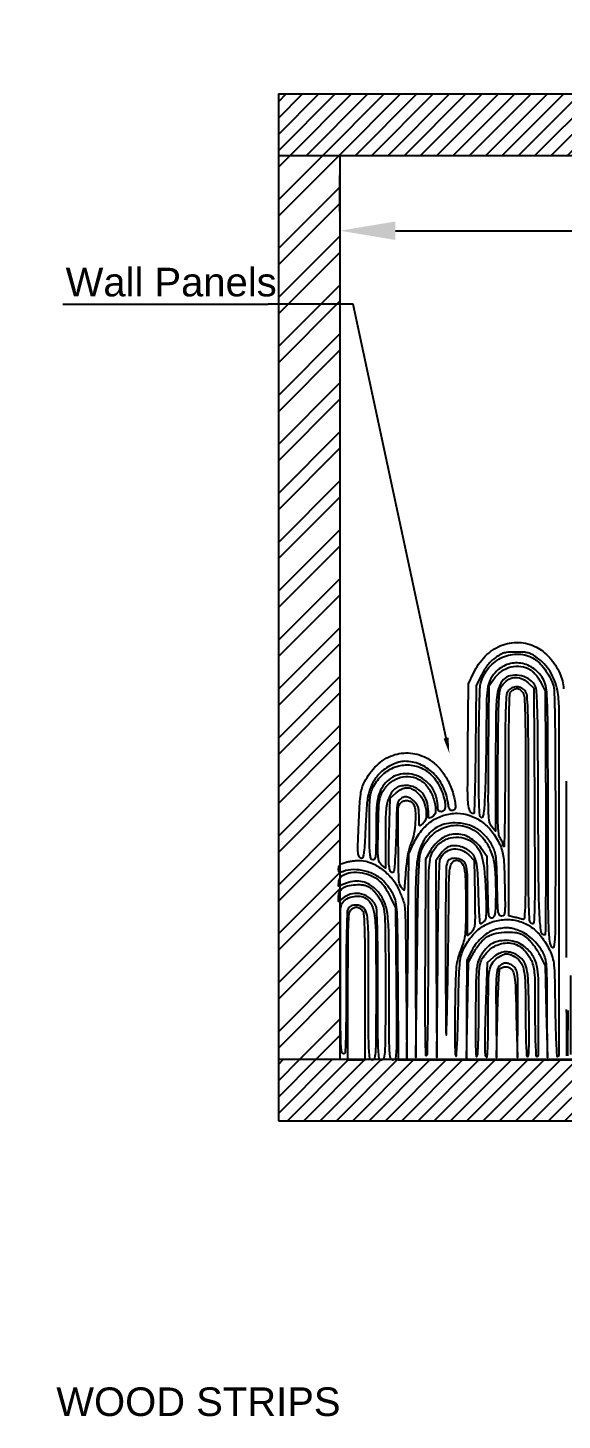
# Model space of a CAD drawing. Header units: inches. Extents: x -279 to 561, y -345 to 342.
# Drawn here: x -192.233 to -190.498, y -304.146 to -299.621 of the extents above; entities that cross this region are included whole.
import ezdxf

# ---------------------------------------------------------------- set-up
doc = ezdxf.new("R2010")
doc.units = ezdxf.units.IN
doc.header["$LTSCALE"] = 0.5
doc.header["$MEASUREMENT"] = 0
for name, color, linetype in [('0_Hatch_Pattern', 7, 'Continuous'), ('model', 250, 'Continuous'), ('S-DIM', 7, 'Continuous'), ('TEXT', 3, 'Continuous')]:
    doc.layers.add(name, color=color, linetype=linetype)
doc.styles.get("Standard").update_dxf_attribs({"font": 'arial.ttf'})
doc.dimstyles.get("Standard").update_dxf_attribs({"dimtxt": 0.18, "dimasz": 0.18, "dimexe": 0.18, "dimexo": 0.0625, "dimgap": 0.09, "dimtad": 0, "dimtih": 1, "dimtoh": 1, "dimzin": 0, "dimdsep": 46, "dimtxsty": 'Standard', "dimcen": 0.09, "dimadec": 0, "dimazin": 0, "dimtfac": 1, "dimtofl": 0, "dimtmove": 0, "dimatfit": 3, "dimfxl": 1, "dimtolj": 1, "dimtzin": 0, "dimarcsym": 0})

# ---------------------------------------------------------------- blocks, each defined once
blk = doc.blocks.new('*D1019')
at = {"layer": 'Defpoints', "color": 0, "ltscale": 0.5, "transparency": 16777216}
for p in [(-191.2198, -300.28), (-191.2198, -300.28), (-187.8698, -300.28)]:
    blk.add_point(p, dxfattribs=at)
at = {"layer": 'model', "color": 0, "lineweight": -2, "ltscale": 0.5, "transparency": 16777216}
for p, q in [((-191.2198, -300.2175), (-191.2198, -300.1)), ((-187.8698, -300.2175), (-187.8698, -300.1)), ((-191.0398, -300.28), (-189.8692, -300.28)), ((-188.0498, -300.28), (-189.2204, -300.28))]:
    blk.add_line(p, q, dxfattribs=at)
at = {"layer": 'model', "color": 0, "ltscale": 0.5, "transparency": 16777216}
for points in [[(-191.0398, -300.25), (-191.0398, -300.31), (-191.2198, -300.28)], [(-188.0498, -300.25), (-188.0498, -300.31), (-187.8698, -300.28)]]:
    blk.add_solid(points, dxfattribs=at)
at = {"layer": 'model', "color": 0, "ltscale": 0.5, "transparency": 16777216, "insert": (-189.5448, -300.28), "char_height": 0.18, "attachment_point": 5}
blk.add_mtext('\\A1;3.35', dxfattribs=at)
blk = doc.blocks.new('*D1071')
at = {"color": 0, "linetype": 'ByBlock', "lineweight": -2, "transparency": 16777216}
for p, q in [((558.6522, 342.2788), (558.6522, 342.4729)), ((560.6522, 342.2788), (560.6522, 342.4729)), ((558.8322, 342.2929), (559.1722, 342.2929)), ((560.4722, 342.2929), (560.1322, 342.2929))]:
    blk.add_line(p, q, dxfattribs=at)
at = {"color": 0, "linetype": 'ByBlock', "transparency": 16777216}
for points in [[(558.8322, 342.3229), (558.8322, 342.2629), (558.6522, 342.2929)], [(560.4722, 342.3229), (560.4722, 342.2629), (560.6522, 342.2929)]]:
    blk.add_solid(points, dxfattribs=at)
at = {"layer": 'Defpoints', "color": 0, "linetype": 'ByBlock', "transparency": 16777216}
for p in [(560.6522, 342.2929), (558.6522, 342.2163), (560.6522, 342.2163)]:
    blk.add_point(p, dxfattribs=at)
at = {"layer": 'Defpoints', "color": 0, "ltscale": 0.5, "transparency": 16777216}
for p in [(-209.5, -305.36), (-209.5, -305.81), (-209.5, -305.81)]:
    blk.add_point(p, dxfattribs=at)
at = {"layer": 'S-DIM', "color": 0, "lineweight": -2, "ltscale": 0.5, "transparency": 16777216}
for p, q in [((-209.5, -305.18), (-209.5, -305)), ((-209.5625, -305.36), (-209.68, -305.36)), ((-209.5625, -305.81), (-209.68, -305.81)), ((-209.5, -305.99), (-209.5, -306.17))]:
    blk.add_line(p, q, dxfattribs=at)
at = {"layer": 'S-DIM', "color": 0, "ltscale": 0.5, "transparency": 16777216}
for points in [[(-209.53, -305.18), (-209.47, -305.18), (-209.5, -305.36)], [(-209.53, -305.99), (-209.47, -305.99), (-209.5, -305.81)]]:
    blk.add_solid(points, dxfattribs=at)
at = {"color": 0, "linetype": 'ByBlock', "transparency": 16777216, "insert": (559.6522, 342.2929), "char_height": 0.18, "attachment_point": 5}
blk.add_mtext('\\A1;2.0000', dxfattribs=at)
at = {"layer": 'S-DIM', "color": 0, "ltscale": 0.5, "transparency": 16777216, "insert": (-209.5, -305.585), "char_height": 0.18, "attachment_point": 5}
blk.add_mtext('\\A1;0.45', dxfattribs=at)

msp = doc.modelspace()

# ---------------------------------------------------------------- hatches: boundary and pattern name
at = {"layer": '0_Hatch_Pattern', "ltscale": 0.5, "transparency": 33554572}
h = msp.add_hatch(dxfattribs=at)
h.set_pattern_fill('ANSI31', color=256, scale=0.3)
h.set_pattern_definition([(45, (114.84622, -25.414694), (-0.0265165043, 0.0265165043), [])])
h.paths.add_polyline_path([(-187.6698, -300.0352), (-187.6698, -299.8352), (-191.4198, -299.8352), (-191.4198, -300.0352)])
h.paths.add_polyline_path([(-191.4198, -302.9728), (-191.4198, -303.1728), (-187.6698, -303.1728), (-187.6698, -302.9728)])
h = msp.add_hatch(dxfattribs=at)
h.set_pattern_fill('ANSI32', color=256, scale=0.3)
h.set_pattern_definition([(45, (114.84622, -25.41469), (-0.079549513, 0.079549513), []), (45, (114.89925, -25.41469), (-0.079549513, 0.079549513), [])])
h.paths.add_polyline_path([(-191.4198, -302.9728), (-191.2198, -302.9728), (-191.2198, -300.0352), (-191.4198, -300.0352)])
h.paths.add_polyline_path([(-187.8698, -302.9728), (-187.6698, -302.9728), (-187.6698, -300.0352), (-187.8698, -300.0352)])

# ---------------------------------------------------------------- linework, layer by layer
at = {"ltscale": 0.5}
for p, q in [((-191.4198, -299.8352), (-187.6698, -299.8352)), ((-191.4198, -299.8352), (-191.4198, -303.1728)), ((-191.4198, -300.0352), (-187.6698, -300.0352)), ((-191.2198, -300.0352), (-191.2198, -302.9728)), ((-191.4198, -302.9728), (-187.6698, -302.9728)), ((-191.4198, -303.1728), (-187.6698, -303.1728))]:
    msp.add_line(p, q, dxfattribs=at)
for points in [[(-190.0645, -302.9757), (-190.5468, -302.9757), (-191.0292, -302.9757), (-191.031, -302.7192, 0.000804), (-191.0324, -302.5549, 0.010637), (-191.0344, -302.4943, 0.029676), (-191.0381, -302.4609, 0.08045), (-191.0459, -302.4384, 0.017464), (-191.052, -302.4279, 0.01176), (-191.0597, -302.4163, 0.011854), (-191.0677, -302.4054, 0.02293), (-191.0747, -302.3971, 0.080681), (-191.1025, -302.3755, 0.061549), (-191.1383, -302.3613, 0.062605), (-191.1759, -302.3564, 0.092125), (-191.2085, -302.3624, -0.020451), (-191.2176, -302.3654, -0.202556), (-191.2216, -302.3649, -0.239082), (-191.2236, -302.3619, -0.028561), (-191.2241, -302.3535, -0.075327), (-191.2229, -302.3457, -0.137718), (-191.2194, -302.3403, -0.092755), (-191.2125, -302.3362, -0.022413), (-191.1999, -302.3322, -0.022867), (-191.189, -302.3298, -0.014574), (-191.1761, -302.3279, -0.014641), (-191.1634, -302.3269, -0.026243), (-191.1529, -302.3268, -0.093297), (-191.1168, -302.3355, -0.060144), (-191.0798, -302.3578, -0.058426), (-191.0481, -302.3891, -0.073614), (-191.0273, -302.4248, 0.000006), (-191.0239, -302.4332, 0.000005), (-191.0203, -302.4422, 0.000005), (-191.017, -302.4506, 0.000013), (-191.0146, -302.4566, -0.06469), (-191.01, -302.4742, -0.021855), (-191.008, -302.5007, -0.006196), (-191.0068, -302.5515, -0.000277), (-191.0051, -302.7268), (-191.0028, -302.9726), (-190.9996, -302.6387), (-190.9964, -302.3048), (-190.9807, -302.2714, -0.058564), (-190.9549, -302.2298, -0.073608), (-190.9218, -302.1989, -0.077356), (-190.8826, -302.1799, -0.073999), (-190.8388, -302.1734, -0.085109), (-190.798, -302.1804, -0.073185), (-190.7594, -302.2008, -0.068319), (-190.7261, -302.233, -0.059121), (-190.7008, -302.2745, -0.038429), (-190.6932, -302.2952, -0.038959), (-190.6888, -302.3167, -0.021381), (-190.6864, -302.3476, -0.003656), (-190.6848, -302.4065, -0.001842), (-190.6837, -302.4717, -0.027935), (-190.6847, -302.4942, -0.112802), (-190.6881, -302.5044, -0.261416), (-190.6949, -302.5082, -0.261146), (-190.7018, -302.5043, -0.102869), (-190.7056, -302.4937, -0.027616), (-190.7075, -302.4705, -0.002017), (-190.7091, -302.4065, 0.003451), (-190.7107, -302.3479, 0.021318), (-190.713, -302.3178, 0.041417), (-190.7171, -302.2979, 0.052034), (-190.7242, -302.2805, 0.056989), (-190.7471, -302.2476, 0.073213), (-190.7751, -302.2238, 0.075249), (-190.8082, -302.2095, 0.064623), (-190.8458, -302.2047, 0.051059), (-190.8748, -302.2077, 0.065879), (-190.9, -302.2165, 0.065873), (-190.9221, -302.2316, 0.051038), (-190.9417, -302.2532, 0.082983), (-190.9612, -302.2915, 0.055877), (-190.9706, -302.3398, 0.019657), (-190.9741, -302.4242, 0.001525), (-190.974, -302.6505), (-190.9729, -302.9666), (-190.969, -302.6418, -0.000798), (-190.9665, -302.4532, -0.006506), (-190.964, -302.367, -0.011958), (-190.9608, -302.3168, -0.07992), (-190.9547, -302.2927, -0.115807), (-190.9153, -302.2396, -0.136273), (-190.8586, -302.2136, -0.143767), (-190.7989, -302.2211, -0.13394), (-190.7508, -302.2598, -0.049511), (-190.7328, -302.2908, -0.053267), (-190.7216, -302.3241, -0.039798), (-190.7158, -302.3663, -0.014265), (-190.7141, -302.4271, -0.003335), (-190.7144, -302.475, -0.02995), (-190.716, -302.4959, -0.078296), (-190.7194, -302.5073, -0.159776), (-190.7257, -302.514, -0.332779), (-190.7321, -302.513, -0.160469), (-190.736, -302.5052, -0.028526), (-190.7379, -302.4833, -0.001726), (-190.7394, -302.4176), (-190.7414, -302.3149), (-190.7598, -302.2886, 0.108509), (-190.799, -302.2525, 0.14418), (-190.8458, -302.2409, 0.145105), (-190.8913, -302.2565, 0.110388), (-190.9266, -302.296), (-190.9418, -302.323), (-190.9435, -302.6438, 0.00116), (-190.944, -302.7898, 0.003813), (-190.9434, -302.8862, 0.001085), (-190.9421, -302.9589, 0.581112), (-190.939, -302.9606, 0.25361), (-190.9359, -302.9552, 0.000926), (-190.9342, -302.8792, 0.003666), (-190.933, -302.7814, 0.001261), (-190.9326, -302.6399, -0.000559), (-190.9323, -302.4294, -0.009386), (-190.9308, -302.3597, -0.029061), (-190.9271, -302.3226, -0.088666), (-190.9189, -302.2988, -0.097786), (-190.8943, -302.2699, -0.104684), (-190.8613, -302.2534, -0.108152), (-190.8252, -302.2521, -0.110818), (-190.7922, -302.2659, -0.09064), (-190.7722, -302.2865, -0.076673), (-190.7593, -302.3141, -0.047251), (-190.7514, -302.3551, -0.012619), (-190.7468, -302.4215, -0.003967), (-190.745, -302.4679, -0.016079), (-190.7451, -302.4962, -0.022931), (-190.7466, -302.5146, -0.142415), (-190.7503, -302.5232, -0.027958), (-190.7537, -302.5267, -0.031775), (-190.7572, -302.5297, -0.033499), (-190.7605, -302.5319, -0.126993), (-190.7629, -302.5325, -0.391412), (-190.7649, -302.5307, -0.002299), (-190.7669, -302.5035, -0.007587), (-190.7686, -302.4717, -0.004563), (-190.7697, -302.4338, 0.010698), (-190.7729, -302.3584, 0.067942), (-190.7805, -302.3209, 0.133962), (-190.7956, -302.2989, 0.091999), (-190.8219, -302.2838, 0.059635), (-190.8444, -302.2789, 0.103073), (-190.8633, -302.2809, 0.104384), (-190.8797, -302.2903, 0.062334), (-190.8945, -302.3073), (-190.9084, -302.3279), (-190.907, -302.6472), (-190.9056, -302.9666), (-190.9024, -302.6478, -0.00109), (-190.9005, -302.4895, -0.004621), (-190.8983, -302.3948, -0.003362), (-190.8957, -302.33, -0.11881), (-190.8915, -302.3156, -0.122873), (-190.8741, -302.2973, -0.120805), (-190.85, -302.2893, -0.115965), (-190.8241, -302.2932, -0.106959), (-190.8017, -302.3082), (-190.7839, -302.3268), (-190.782, -302.4375, -0.002089), (-190.7812, -302.5067, -0.023882), (-190.7822, -302.5339, -0.066854), (-190.7856, -302.549, -0.120918), (-190.7927, -302.5595), (-190.8052, -302.5708), (-190.8052, -302.4565, 0.005578), (-190.8061, -302.3722, 0.066717), (-190.8111, -302.3401, 0.203993), (-190.8233, -302.3255, 0.119839), (-190.8457, -302.32, 0.033728), (-190.8564, -302.3207, 0.09994), (-190.8633, -302.3231, 0.115534), (-190.8681, -302.3278, 0.053572), (-190.8721, -302.3356, 0.086082), (-190.8747, -302.349, 0.001256), (-190.8761, -302.4302, 0.003113), (-190.877, -302.5306, 0.00151), (-190.8769, -302.6589, 0.000173), (-190.8761, -302.8537, 0.008067), (-190.8753, -302.8934, 0.967105), (-190.8741, -302.8934, 0.001251), (-190.8716, -302.8026, 0.001451), (-190.87, -302.7291, 0.000914), (-190.8685, -302.6431, 0.000918), (-190.8673, -302.5586, 0.001685), (-190.8667, -302.4897, -0.002814), (-190.8656, -302.3884, -0.035188), (-190.8622, -302.3502, -0.12922), (-190.8546, -302.3328, -0.228728), (-190.8407, -302.3261, -0.218093), (-190.8256, -302.333, -0.126375), (-190.8166, -302.3512, -0.045884), (-190.8122, -302.3881, -0.006408), (-190.8112, -302.4651, -0.002871), (-190.8116, -302.5352, -0.023744), (-190.8135, -302.567, -0.044499), (-190.8181, -302.5901, -0.025446), (-190.8275, -302.617, 0.030468), (-190.837, -302.6452, 0.040818), (-190.8419, -302.6716, 0.018732), (-190.8443, -302.7108, 0.001908), (-190.8464, -302.8039, 0.003455), (-190.8471, -302.861, 0.005173), (-190.8468, -302.9109, 0.0023), (-190.8459, -302.9534, 0.106579), (-190.8439, -302.9618, 0.768465), (-190.8415, -302.9613, 0.004111), (-190.8392, -302.9247, 0.006252), (-190.8372, -302.8752, 0.002641), (-190.8356, -302.8087, -0.001733), (-190.8334, -302.7107, -0.014227), (-190.831, -302.6661, -0.032013), (-190.8269, -302.6389, -0.055735), (-190.8197, -302.6172, -0.058174), (-190.7942, -302.5756, -0.073849), (-190.7615, -302.5446, -0.077515), (-190.7226, -302.5256, -0.072949), (-190.6789, -302.5187, -0.075805), (-190.6363, -302.5248, -0.080755), (-190.5985, -302.5433, -0.0742), (-190.566, -302.5744, -0.051893), (-190.5393, -302.6175, -0.040392), (-190.5297, -302.6422, -0.048554), (-190.5249, -302.6666, -0.019165), (-190.5227, -302.7051, -0.001518), (-190.521, -302.8072, 0.003233), (-190.5198, -302.8671, 0.005384), (-190.518, -302.9176, 0.001164), (-190.5158, -302.9614, 0.398928), (-190.5135, -302.9635, 0.414225), (-190.5077, -302.9577, 0.000051), (-190.5078, -302.3839, 0.000272), (-190.5082, -301.8324, 0.046347), (-190.5138, -301.7731, 0.047253), (-190.5228, -301.7422, 0.045615), (-190.5374, -301.7131, 0.046478), (-190.5568, -301.6877, 0.053702), (-190.5797, -301.6676, 0.025801), (-190.5956, -301.6576, 0.061025), (-190.6085, -301.6523, 0.051886), (-190.6235, -301.6499, 0.014572), (-190.6473, -301.6492, 0.01458), (-190.6711, -301.6499, 0.051978), (-190.6862, -301.6523, 0.06105), (-190.6991, -301.6576, 0.025676), (-190.715, -301.6676, 0.035941), (-190.7277, -301.6779, 0.031644), (-190.7393, -301.6904, 0.0297), (-190.7499, -301.705, 0.024058), (-190.7596, -301.7218), (-190.7778, -301.7576), (-190.7797, -301.9659, -0.001885), (-190.7808, -302.0458, -0.003144), (-190.7823, -302.1131, -0.000398), (-190.7841, -302.1726, -0.411711), (-190.7858, -302.1742, -0.294268), (-190.7975, -302.1663, -0.079957), (-190.8031, -302.1437, -0.022102), (-190.8051, -302.0952, -0.001527), (-190.8041, -301.9581), (-190.8021, -301.7524), (-190.786, -301.718, -0.082805), (-190.7482, -301.6632, -0.10247), (-190.6971, -301.6284, -0.109765), (-190.6392, -301.6182, -0.107389), (-190.5819, -301.6333, -0.054535), (-190.56, -301.6477, -0.038368), (-190.5388, -301.6681, -0.037092), (-190.5201, -301.6925, -0.040636), (-190.5058, -301.7187, -0.086673), (-190.4934, -301.7687, -0.010628)], [(-190.4849, -302.0692, -0.001033), (-190.4851, -302.4429, 0.000795), (-190.4853, -302.6426, 0.001327)], [(-190.4712, -302.7008, 0.000312), (-190.4716, -302.9571, 0.414474)], [(-190.4848, -302.8106, 0.000071), (-190.4838, -302.9617, 0.412354)], [(-190.4802, -302.9617, 0.000074), (-190.4784, -302.8142, 0.001358)]]:
    msp.add_lwpolyline(points, format="xyb")
for points in [[(-190.589, -301.6712, -0.065676), (-190.5722, -301.6845, -0.033962), (-190.5549, -301.705, -0.032794), (-190.5396, -301.7291, -0.039669), (-190.5286, -301.7536, -0.077325), (-190.5241, -301.7774, -0.003888), (-190.522, -301.8568, -0.003834), (-190.5207, -301.98, -0.000726), (-190.5203, -302.2047, -0.000325), (-190.5205, -302.491, -0.006934), (-190.5217, -302.5758, -0.040497), (-190.5252, -302.6075, -0.721794), (-190.532, -302.6084, -0.091076), (-190.5391, -302.5825, -0.014673), (-190.5421, -302.5301, -0.006297), (-190.5436, -302.4339, -0.000492), (-190.544, -302.1773, 0.000522), (-190.5445, -301.9259, 0.00598), (-190.546, -301.8269, 0.012871), (-190.5489, -301.772, 0.08722), (-190.5556, -301.7458, 0.111628), (-190.5846, -301.7076, 0.121036), (-190.6264, -301.6869, 0.125505), (-190.6719, -301.6884, 0.125458), (-190.7111, -301.7114, 0.067458), (-190.7294, -301.7352, 0.082656), (-190.7391, -301.7615, 0.041705), (-190.7435, -301.8016, 0.005993), (-190.7445, -301.8842, -0.00276), (-190.7448, -301.936, -0.001876), (-190.7457, -301.9949, -0.00189), (-190.7469, -302.0518, -0.003794), (-190.7485, -302.0967, -0.002942), (-190.7509, -302.1482, -0.020767), (-190.7533, -302.1731, -0.051095), (-190.7563, -302.1856, -0.464845), (-190.7609, -302.1873, -0.251891), (-190.7657, -302.1798, -0.008907), (-190.7677, -302.1443, -0.008646), (-190.7688, -302.0873, -0.001389), (-190.7689, -301.976, -0.002585), (-190.7683, -301.8954, -0.003743), (-190.7669, -301.8242, -0.001947), (-190.765, -301.764, -0.061075), (-190.7627, -301.7493, -0.106897), (-190.7361, -301.6998, -0.111144), (-190.6917, -301.6664, -0.116297), (-190.639, -301.6562, -0.125651)], [(-190.6014, -301.7071, -0.052788), (-190.5926, -301.7139, -0.028041), (-190.5831, -301.7241, -0.027087), (-190.5743, -301.7359, -0.032049), (-190.5673, -301.7481), (-190.5532, -301.7767), (-190.5515, -302.1728, -0.001233), (-190.5513, -302.3247, -0.002058), (-190.5519, -302.4526, -0.000171), (-190.5529, -302.5668, -0.411408), (-190.5551, -302.5689, -0.37676), (-190.5668, -302.5586, -0.019731), (-190.5716, -302.5049, -0.010709), (-190.5745, -302.4054, -0.000962), (-190.576, -302.1561, 0.000563), (-190.5772, -301.9219, 0.006068), (-190.5789, -301.8271, 0.010435), (-190.5817, -301.7737, 0.13192), (-190.5882, -301.7548, 0.114247), (-190.6089, -301.7357, 0.090086), (-190.6377, -301.7255, 0.095368), (-190.6668, -301.7264, 0.150433), (-190.6884, -301.7387, 0.106575), (-190.703, -301.7631, 0.058176), (-190.7104, -301.7974, 0.021686), (-190.7136, -301.8582, 0.001995), (-190.7143, -302.0093), (-190.7145, -302.232), (-190.7267, -302.2173, -0.12974), (-190.7339, -302.2018, -0.033563), (-190.737, -302.1742, -0.012129), (-190.738, -302.1226, -0.000888), (-190.7371, -301.9805), (-190.7354, -301.7584), (-190.7209, -301.7381, -0.079007), (-190.6953, -301.7122, -0.095686), (-190.6646, -301.6975, -0.101673), (-190.632, -301.6958, -0.100984)], [(-190.6095, -301.7488), (-190.5897, -301.7666), (-190.588, -302.1527, -0.000459), (-190.5872, -302.3963, -0.006608), (-190.5881, -302.4829, -0.011968), (-190.5903, -302.5287, -0.565025), (-190.5971, -302.5321, -0.2406), (-190.6039, -302.5208, -0.009862), (-190.6063, -302.4718, -0.006612), (-190.6076, -302.3845, -0.00054), (-190.6079, -302.1562, 0.000502), (-190.6081, -301.9197, 0.007234), (-190.6095, -301.8358, 0.015706), (-190.6123, -301.7908, 0.161852), (-190.6197, -301.774, 0.118136), (-190.6334, -301.7646, 0.117119), (-190.65, -301.7624, 0.12085), (-190.6654, -301.7678, 0.131241), (-190.6759, -301.7797, 0.104138), (-190.6799, -301.7947, 0.00538), (-190.6819, -301.8449, 0.005855), (-190.6833, -301.9191, 0.001466), (-190.6837, -302.0402, -0.001741), (-190.684, -302.134, -0.002987), (-190.6851, -302.2122, -0.000508), (-190.6864, -302.2803, -0.6605), (-190.6883, -302.2811, -0.050602), (-190.6899, -302.2791, -0.063032), (-190.6909, -302.277, -0.075738), (-190.6913, -302.2751, -0.162), (-190.6908, -302.2736, 0.238896), (-190.6906, -302.2718, 0.022253), (-190.6923, -302.2672, 0.024787), (-190.6951, -302.2617, 0.016835), (-190.6987, -302.2557, -0.121107), (-190.7043, -302.2399, -0.01633), (-190.7066, -302.2044, -0.008987), (-190.7075, -302.143, -0.001098), (-190.7068, -302.0084, -0.001044), (-190.7054, -301.8696, -0.009836), (-190.7035, -301.8101, -0.020872), (-190.7004, -301.7765, -0.111879), (-190.694, -301.7594, -0.092459), (-190.6762, -301.7408, -0.125113), (-190.6547, -301.7324, -0.124074), (-190.6316, -301.7353, -0.090034)], [(-190.6264, -301.781, -0.140389), (-190.6208, -301.7973, -0.007007), (-190.6186, -301.8543, -0.005581), (-190.6173, -301.9496, -0.000688), (-190.617, -302.1579, -0.000515), (-190.6172, -302.3844, -0.006857), (-190.6185, -302.4677, -0.010509), (-190.6208, -302.5133, -0.479376), (-190.6276, -302.518, 0.005913), (-190.6328, -302.5165, 0.002389), (-190.64, -302.5146, 0.002363), (-190.6477, -302.5126, 0.002997), (-190.6549, -302.5109), (-190.6716, -302.5069), (-190.6717, -302.3998, -0.000328), (-190.6719, -302.0168, -0.004152), (-190.6707, -301.8725, -0.004407), (-190.6686, -301.7891, -0.228052), (-190.6613, -301.7751, -0.059861), (-190.651, -301.7693, -0.143011), (-190.6423, -301.7682, -0.141207), (-190.6344, -301.772, -0.057783)], [(-190.9346, -301.9958, -0.068171), (-190.9032, -302.0201, -0.055432), (-190.8769, -302.0536, -0.052448), (-190.8574, -302.094, -0.048167), (-190.846, -302.1388, -0.019508), (-190.8446, -302.1506, -0.093139), (-190.8454, -302.1572, -0.160595), (-190.8482, -302.1613, -0.095632), (-190.8536, -302.1639, -0.128166), (-190.8594, -302.1639, -0.194365), (-190.8634, -302.1609, -0.086205), (-190.8662, -302.1538, -0.013997), (-190.8689, -302.1389, 0.078303), (-190.8856, -302.0857, 0.08655), (-190.9176, -302.0423, 0.091696), (-190.9606, -302.0141, 0.101821), (-191.0092, -302.0045, 0.073388), (-191.0289, -302.0075, 0.037982), (-191.052, -302.0167, 0.037347), (-191.0744, -302.0297, 0.054008), (-191.0917, -302.0445, 0.059009), (-191.1125, -302.0728, 0.066005), (-191.1252, -302.1041, 0.042772), (-191.1326, -302.1476, 0.01084), (-191.137, -302.2192, -0.003297), (-191.1394, -302.271, -0.017257), (-191.1419, -302.2994, -0.024981), (-191.1448, -302.3164, -0.350722), (-191.1493, -302.32, -0.286416), (-191.1571, -302.3152, -0.094507), (-191.1608, -302.3016, -0.028075), (-191.1614, -302.2731, -0.00252), (-191.1586, -302.2016, -0.003639), (-191.1555, -302.1426, -0.020796), (-191.1524, -302.1113, -0.038545), (-191.1477, -302.0902, -0.045051), (-191.1399, -302.0711, -0.08153), (-191.1002, -302.0176, -0.104799), (-191.0484, -301.9851, -0.112727), (-190.9909, -301.9778, -0.106566)], [(-190.951, -302.0285, -0.05649), (-190.931, -302.0417, -0.048097), (-190.9133, -302.0597, -0.045522), (-190.8985, -302.0818, -0.040007), (-190.8872, -302.1072, -0.027125), (-190.8797, -302.1328, -0.069725), (-190.878, -302.1519, -0.132048), (-190.8818, -302.1637, -0.254784), (-190.8902, -302.1682, -0.084923), (-190.8962, -302.1672, -0.170467), (-190.8999, -302.1642, -0.111546), (-190.9018, -302.1586, -0.026365), (-190.9024, -302.1485, 0.145556), (-190.9198, -302.0914, 0.143689), (-190.9657, -302.0528, 0.152427), (-191.023, -302.0463, 0.166575), (-191.0714, -302.0741, 0.06606), (-191.0876, -302.0983, 0.066077), (-191.0969, -302.1259, 0.03941), (-191.1014, -302.1655, 0.008708), (-191.1026, -302.2339, -0.00236), (-191.1029, -302.29, -0.026715), (-191.1043, -302.3121, -0.094975), (-191.1075, -302.3222, -0.327883), (-191.1133, -302.3249, -0.266721), (-191.1192, -302.3198, -0.059659), (-191.1222, -302.3062, -0.022222), (-191.1236, -302.2797, -0.00225), (-191.1239, -302.2167, -0.002955), (-191.1235, -302.1534, -0.022016), (-191.1218, -302.1234, -0.046127), (-191.118, -302.1039, -0.052415), (-191.1108, -302.0863, -0.08454), (-191.0803, -302.0471, -0.098601), (-191.04, -302.0228, -0.103346), (-190.995, -302.0164, -0.101953)], [(-190.9585, -302.066, -0.10878), (-190.9329, -302.0908, -0.068933), (-190.9149, -302.1284, -0.077473), (-190.9092, -302.1647, -0.258483), (-190.9205, -302.185, -0.040366), (-190.9277, -302.1887, -0.352931), (-190.9309, -302.1878, -0.14561), (-190.9324, -302.1832, -0.008039), (-190.9327, -302.1677, 0.076194), (-190.9379, -302.1338, 0.102432), (-190.9529, -302.1067, 0.111402), (-190.9764, -302.0894, 0.104004), (-191.0056, -302.0832, 0.057267), (-191.0242, -302.0854, 0.095727), (-191.0386, -302.0918, 0.089267), (-191.0502, -302.1035, 0.044505), (-191.0605, -302.1217, 0.050243), (-191.0666, -302.1396, 0.033709), (-191.07, -302.1609, 0.018676), (-191.0717, -302.1926, 0.003656), (-191.0722, -302.2496), (-191.0723, -302.3522), (-191.085, -302.3407, -0.114317), (-191.0922, -302.3304, -0.072124), (-191.0956, -302.3161, -0.025783), (-191.0966, -302.2905, -0.002248), (-191.0956, -302.2255, -0.002679), (-191.0939, -302.1598, -0.027546), (-191.0916, -302.1327, -0.062913), (-191.0868, -302.1151, -0.048145), (-191.0775, -302.0975, -0.083406), (-191.0529, -302.0712, -0.098836), (-191.0224, -302.0562, -0.103553), (-190.9896, -302.0545, -0.100316)], [(-190.9697, -302.1049, -0.097908), (-190.9513, -302.1279, -0.07502), (-190.9408, -302.1584, -0.081935), (-190.9403, -302.1878, -0.17413), (-190.9509, -302.2077, -0.035186), (-190.9584, -302.2136, -0.449824), (-190.9614, -302.2128, -0.115441), (-190.9628, -302.2072, -0.003779), (-190.963, -302.1841, 0.016757), (-190.9636, -302.1653, 0.056395), (-190.9658, -302.1532, 0.075161), (-190.9703, -302.1439, 0.048276), (-190.9779, -302.1346, 0.061666), (-190.9907, -302.1246, 0.107599), (-191.0034, -302.1203, 0.124472), (-191.0154, -302.122, 0.100425), (-191.0263, -302.1292, 0.10607), (-191.0308, -302.1361, 0.046742), (-191.0337, -302.1466, 0.032229), (-191.0354, -302.1616, 0.01175), (-191.0359, -302.1829, -0.006138), (-191.0361, -302.2049, -0.002287), (-191.037, -302.2359, -0.002266), (-191.0383, -302.2696, -0.002739), (-191.0399, -302.3012, -0.002499), (-191.0425, -302.3467, -0.03732), (-191.0447, -302.3624, -0.292745), (-191.0484, -302.3661, -0.273863), (-191.0535, -302.3644, -0.132884), (-191.0586, -302.354, -0.034757), (-191.0609, -302.3352, -0.017311), (-191.0615, -302.3034, -0.002544), (-191.0601, -302.2391), (-191.0571, -302.1247), (-191.0373, -302.107, -0.057566), (-191.0196, -302.0946, -0.117331), (-191.0034, -302.0902, -0.120606), (-190.9872, -302.0936, -0.062808)], [(-190.9814, -302.1436, -0.108577), (-190.9753, -302.1653, -0.027855), (-190.9752, -302.2021, -0.029268), (-190.9794, -302.2402, -0.061785), (-190.988, -302.2686, 0.036086), (-190.9939, -302.285, 0.019008), (-190.9989, -302.306, 0.016662), (-191.003, -302.3308, 0.011696), (-191.006, -302.359, -0.000064), (-191.0079, -302.3826, -0.000101), (-191.0096, -302.403, -0.000026), (-191.0111, -302.4208, -0.003747), (-191.0113, -302.4229, -0.586862), (-191.012, -302.4231, -0.032756), (-191.0141, -302.4213, -0.023816), (-191.017, -302.4181, -0.011627), (-191.0205, -302.4137, -0.157583), (-191.0286, -302.3906, -0.003759), (-191.0303, -302.2749, -0.003211), (-191.0304, -302.1579, -0.197481), (-191.0225, -302.1391, -0.125883), (-191.0127, -302.1333, -0.098471), (-191.0004, -302.1322, -0.101395), (-190.9889, -302.1359, -0.142728)], [(-191.113, -302.3786, -0.045817), (-191.096, -302.3895, -0.053195), (-191.0822, -302.4028, -0.042832), (-191.0694, -302.421, -0.017962), (-191.0552, -302.4475), (-191.0389, -302.4809), (-191.037, -302.7283, -0.000639), (-191.036, -302.8927, -0.011999), (-191.0369, -302.9444, -0.037781), (-191.0399, -302.9693, -0.358477), (-191.0476, -302.9757, -0.351167), (-191.0553, -302.9695, -0.041446), (-191.0585, -302.9462, -0.012859), (-191.0599, -302.8977, -0.000705), (-191.0601, -302.7453, 0.002571), (-191.061, -302.5697, 0.0277), (-191.0657, -302.4989, 0.072995), (-191.077, -302.4577, 0.093132), (-191.0991, -302.4253, 0.05211), (-191.1225, -302.4062, 0.08359), (-191.1461, -302.3959, 0.086951), (-191.171, -302.3941, 0.06089), (-191.1985, -302.4004), (-191.2247, -302.4098), (-191.2229, -302.3937, -0.233852), (-191.2113, -302.3758, -0.100264), (-191.1836, -302.3661, -0.078769), (-191.1476, -302.3668, -0.075073)], [(-191.1157, -302.4203, -0.038093), (-191.1078, -302.428, -0.019701), (-191.0992, -302.4388, -0.019468), (-191.0911, -302.4506, -0.027882), (-191.0849, -302.4617, -0.072103), (-191.0775, -302.4849, -0.029068), (-191.074, -302.5181, -0.010787), (-191.0726, -302.5773, -0.000884), (-191.0723, -302.7317, -0.000687), (-191.0725, -302.8913, -0.011746), (-191.0739, -302.9437, -0.033673), (-191.0769, -302.9694, -0.361187), (-191.0844, -302.9757, -0.361243), (-191.092, -302.9694, -0.033553), (-191.095, -302.9436, -0.011726), (-191.0964, -302.8911, -0.000686), (-191.0967, -302.7313, 0.001499), (-191.0971, -302.612, 0.005734), (-191.0984, -302.5377, 0.004949), (-191.1004, -302.4868, 0.106811), (-191.1042, -302.4724, 0.104813), (-191.1232, -302.4491, 0.107536), (-191.1498, -302.4358, 0.10967), (-191.1791, -302.4348, 0.112865), (-191.2057, -302.4465), (-191.2241, -302.46), (-191.2241, -302.4418, -0.137764), (-191.2198, -302.4266, -0.122793), (-191.208, -302.415, -0.088701), (-191.1887, -302.4077, -0.043031), (-191.1623, -302.4052, -0.027097), (-191.1476, -302.4059, -0.053361), (-191.1361, -302.4083, -0.058098), (-191.126, -302.4129, -0.038603)], [(-191.1351, -302.4503, -0.134394), (-191.1165, -302.4728, -0.078421), (-191.1072, -302.5067, -0.026042), (-191.1033, -302.57, -0.002056), (-191.1026, -302.7383, -0.000708), (-191.1029, -302.8935, -0.01207), (-191.1042, -302.9445, -0.035188), (-191.1073, -302.9695, -0.359089), (-191.1148, -302.9757, -0.359443), (-191.1223, -302.9695, -0.034932), (-191.1253, -302.9443, -0.012015), (-191.1267, -302.8931, -0.000704), (-191.1269, -302.7372, 0.00178), (-191.1276, -302.5589, 0.035251), (-191.1318, -302.5044, 0.163799), (-191.1438, -302.481, 0.19577), (-191.1665, -302.4718, 0.035917), (-191.1762, -302.4725, 0.066842), (-191.1837, -302.4746, 0.081575), (-191.1894, -302.4783, 0.086022), (-191.1935, -302.4835, 0.115056), (-191.1964, -302.4943, 0.002063), (-191.1981, -302.5546, 0.004385), (-191.1994, -302.6318, 0.00185), (-191.1998, -302.7355, -0.002283), (-191.2004, -302.8784, -0.014379), (-191.2032, -302.9512, -0.476892), (-191.2084, -302.9549, -0.298077), (-191.214, -302.9485, -0.032778), (-191.2174, -302.9, -0.001015), (-191.218, -302.7001, -0.000406), (-191.2181, -302.4892, -0.091724), (-191.2145, -302.4698, -0.156282), (-191.2022, -302.4545, -0.08615), (-191.1801, -302.4448, -0.083491), (-191.1552, -302.443, -0.130316)], [(-191.1486, -302.4874, -0.176091), (-191.1431, -302.4993, -0.012469), (-191.1407, -302.5364, -0.008507), (-191.1394, -302.5996, -0.001071), (-191.1391, -302.7363), (-191.1391, -302.9757), (-191.1664, -302.9757), (-191.1937, -302.9757), (-191.1937, -302.7363, -0.001071), (-191.1934, -302.5996, -0.008507), (-191.1921, -302.5364, -0.012469), (-191.1897, -302.4993, -0.176091), (-191.1842, -302.4874, -0.03837), (-191.1799, -302.4837, -0.034891), (-191.175, -302.4807, -0.036688), (-191.1702, -302.4785, -0.086666), (-191.1664, -302.4778, -0.086666), (-191.1626, -302.4785, -0.036688), (-191.1578, -302.4807, -0.034891), (-191.1529, -302.4837, -0.03837)], [(-190.7125, -302.5505, 0.070045), (-190.7347, -302.5592, 0.050868), (-190.7563, -302.5745, 0.047698), (-190.7759, -302.5951, 0.044719), (-190.7916, -302.6194), (-190.8082, -302.6509), (-190.8088, -302.8117), (-190.8093, -302.9726), (-190.8057, -302.8148), (-190.8021, -302.6569), (-190.784, -302.6242, -0.047544), (-190.7633, -302.594, -0.083322), (-190.7403, -302.5743, -0.084869), (-190.7125, -302.5634, -0.050995), (-190.6772, -302.5598, -0.013884), (-190.6535, -302.5605, -0.056244), (-190.6392, -302.5629, -0.06922), (-190.6274, -302.5681, -0.028288), (-190.613, -302.5783, -0.041652), (-190.6026, -302.588, -0.021099), (-190.5911, -302.6019, -0.020538), (-190.5802, -302.6175, -0.025347), (-190.5714, -302.6329), (-190.5532, -302.6691), (-190.5497, -302.8178), (-190.5461, -302.9666), (-190.5466, -302.8087, 0.001576), (-190.5473, -302.7106, 0.016298), (-190.549, -302.6701, 0.041033), (-190.5528, -302.6461, 0.064264), (-190.5603, -302.6266, 0.042727), (-190.576, -302.6027, 0.042275), (-190.5955, -302.5818, 0.043811), (-190.6175, -302.5651, 0.055328), (-190.6405, -302.554, 0.023218), (-190.6601, -302.5481, 0.04963), (-190.6758, -302.5458, 0.048712), (-190.6918, -302.5466, 0.021612)], [(-190.7296, -302.5992, 0.047177), (-190.7377, -302.6056, 0.022326), (-190.747, -302.6152, 0.021897), (-190.7559, -302.6262, 0.028843), (-190.763, -302.637, 0.057309), (-190.7717, -302.6574, 0.050025), (-190.7761, -302.6801, 0.018634), (-190.7781, -302.7179, 0.001492), (-190.7795, -302.8178, 0.002346), (-190.7799, -302.8872, 0.007971), (-190.7793, -302.9325, 0.007245), (-190.7779, -302.9627, 0.718039), (-190.775, -302.9635, 0.135302), (-190.7724, -302.9556, 0.003312), (-190.7706, -302.9167, 0.006465), (-190.7693, -302.8684, 0.003351), (-190.7688, -302.8081, -0.001562), (-190.7685, -302.7149, -0.018898), (-190.7669, -302.6791, -0.051805), (-190.763, -302.6583, -0.077174), (-190.7551, -302.6417, -0.040893), (-190.7396, -302.6226, -0.058965), (-190.7229, -302.6087, -0.062499), (-190.7042, -302.5997, -0.053878), (-190.6829, -302.595, -0.082843), (-190.6587, -302.5964, -0.086394), (-190.6366, -302.6056, -0.077712), (-190.6172, -302.6227, -0.052313), (-190.6007, -302.6473, -0.053514), (-190.5926, -302.6677, -0.047384), (-190.5886, -302.6903, -0.018821), (-190.5869, -302.727, -0.001706), (-190.5866, -302.8188, 0.002973), (-190.5862, -302.8807, 0.007507), (-190.585, -302.9258, 0.00293), (-190.5834, -302.9609, 0.39859), (-190.5805, -302.9635, 0.412866), (-190.575, -302.958, 0.000931), (-190.5746, -302.829, 0.003532), (-190.5753, -302.7103, 0.053714), (-190.5803, -302.6696, 0.045589), (-190.587, -302.6491, 0.051718), (-190.5972, -302.6311, 0.050173), (-190.6111, -302.6152, 0.038989), (-190.629, -302.6008, 0.086902), (-190.6514, -302.5907, 0.058829), (-190.6792, -302.587, 0.058899), (-190.707, -302.5898, 0.087831)], [(-190.7216, -302.6413), (-190.7414, -302.659), (-190.7468, -302.8086, 0.002403), (-190.7491, -302.8809, 0.009022), (-190.7494, -302.9262, 0.007563), (-190.7487, -302.9574, 0.18855), (-190.7453, -302.9651, 0.633173), (-190.7418, -302.9639, 0.011975), (-190.7399, -302.9386, 0.010249), (-190.7387, -302.8975, 0.002216), (-190.7383, -302.8266, -0.003866), (-190.7374, -302.7206, -0.045387), (-190.733, -302.6795, -0.123167), (-190.7221, -302.6565, -0.097502), (-190.7007, -302.6389, -0.017961), (-190.687, -302.6321, -0.093838), (-190.6788, -302.6301, -0.101118), (-190.6707, -302.6314, -0.022527), (-190.6578, -302.6368, -0.113518), (-190.6355, -302.6545, -0.115851), (-190.6234, -302.6801, -0.04753), (-190.6181, -302.7251, -0.005592), (-190.617, -302.8263, 0.002862), (-190.6166, -302.8886, 0.009083), (-190.6154, -302.9303, 0.005034), (-190.6136, -302.9605, 0.394459), (-190.6104, -302.9635, 0.398937), (-190.6072, -302.9605, 0.00505), (-190.6059, -302.9298, 0.008932), (-190.6053, -302.8872, 0.002684), (-190.6059, -302.8224, 0.005113), (-190.6083, -302.7207, 0.044934), (-190.6139, -302.6761, 0.110403), (-190.6257, -302.6507, 0.110298), (-190.6471, -302.6328, 0.060826), (-190.6673, -302.6253, 0.087198), (-190.6863, -302.6241, 0.088786), (-190.7044, -302.6295, 0.065398)], [(-190.7047, -302.6735, 0.11596), (-190.7097, -302.6861, 0.024029), (-190.7121, -302.7101, 0.01341), (-190.7132, -302.7498, 0.002196), (-190.7128, -302.8268), (-190.7115, -302.9666), (-190.7083, -302.8269, -0.003165), (-190.7066, -302.7729, -0.004862), (-190.7045, -302.7261, -0.001778), (-190.7021, -302.6859, -0.128674), (-190.7001, -302.6797, -0.104639), (-190.6972, -302.6768, -0.049821), (-190.6925, -302.6743, -0.046342), (-190.6868, -302.6727, -0.048786), (-190.6811, -302.6721, -0.192094), (-190.6644, -302.6788, -0.150808), (-190.6548, -302.6958, -0.04356), (-190.6501, -302.7332, -0.003765), (-190.6471, -302.8294), (-190.6438, -302.9666), (-190.6425, -302.8256, 0.001439), (-190.642, -302.7344, 0.020378), (-190.6432, -302.7018, 0.06303), (-190.6468, -302.6843, 0.123346), (-190.6545, -302.6724, 0.079334), (-190.6679, -302.6634, 0.114391), (-190.6817, -302.6605, 0.126081), (-190.6944, -302.6641, 0.109402)]]:
    msp.add_lwpolyline(points, format="xyb", close=True)
at = {"layer": 'TEXT', "color": 7, "linetype": 'ByBlock', "lineweight": -2, "ltscale": 8e-05}
msp.add_line((-191.1767, -300.519), (-191.4525, -300.519), dxfattribs=at)
for points in [[(-192.1199, -300.519), (-191.4525, -300.519)], [(-190.8753, -301.9289), (-191.1767, -300.519)]]:
    msp.add_lwpolyline(points, dxfattribs=at)
at = {"layer": 'TEXT', "color": 7, "lineweight": 15, "ltscale": 8e-05}
msp.add_solid([(-190.8834, -301.9306), (-190.8648, -301.9778), (-190.8671, -301.9271)], dxfattribs=at)

# ---------------------------------------------------------------- texts
at = {"char_height": 0.092919, "attachment_point": 1}
for s, insert in [('Wall Panels', (-192.1105, -300.4004)), ('WOOD STRIPS', (-192.1408, -304.0394))]:
    msp.add_mtext_dynamic_manual_height_columns(s, width=1.05778, gutter_width=0.4646, heights=[0], dxfattribs=dict(at, insert=insert))

# ---------------------------------------------------------------- dimensions: what is measured, and where the dimension line sits
at = {"layer": 'model', "ltscale": 0.5}
dim = msp.add_linear_dim(base=(-191.2198, -300.28), p1=(-187.8698, -300.28), p2=(-191.2198, -300.28), dimstyle='Standard', dxfattribs=at)
dim.commit()
dim.dimension.update_dxf_attribs({"geometry": '*D1019', "text_midpoint": (-189.5448, -300.28)})
at = {"layer": 'S-DIM', "ltscale": 0.5}
dim = msp.add_linear_dim(base=(-209.5, -305.81), p1=(-209.5, -305.36), p2=(-209.5, -305.81), angle=90, dimstyle='Standard', dxfattribs=at)
dim.commit()
dim.dimension.update_dxf_attribs({"geometry": '*D1071', "text_midpoint": (-209.5, -305.585)})

doc.saveas('drawing.dxf')
